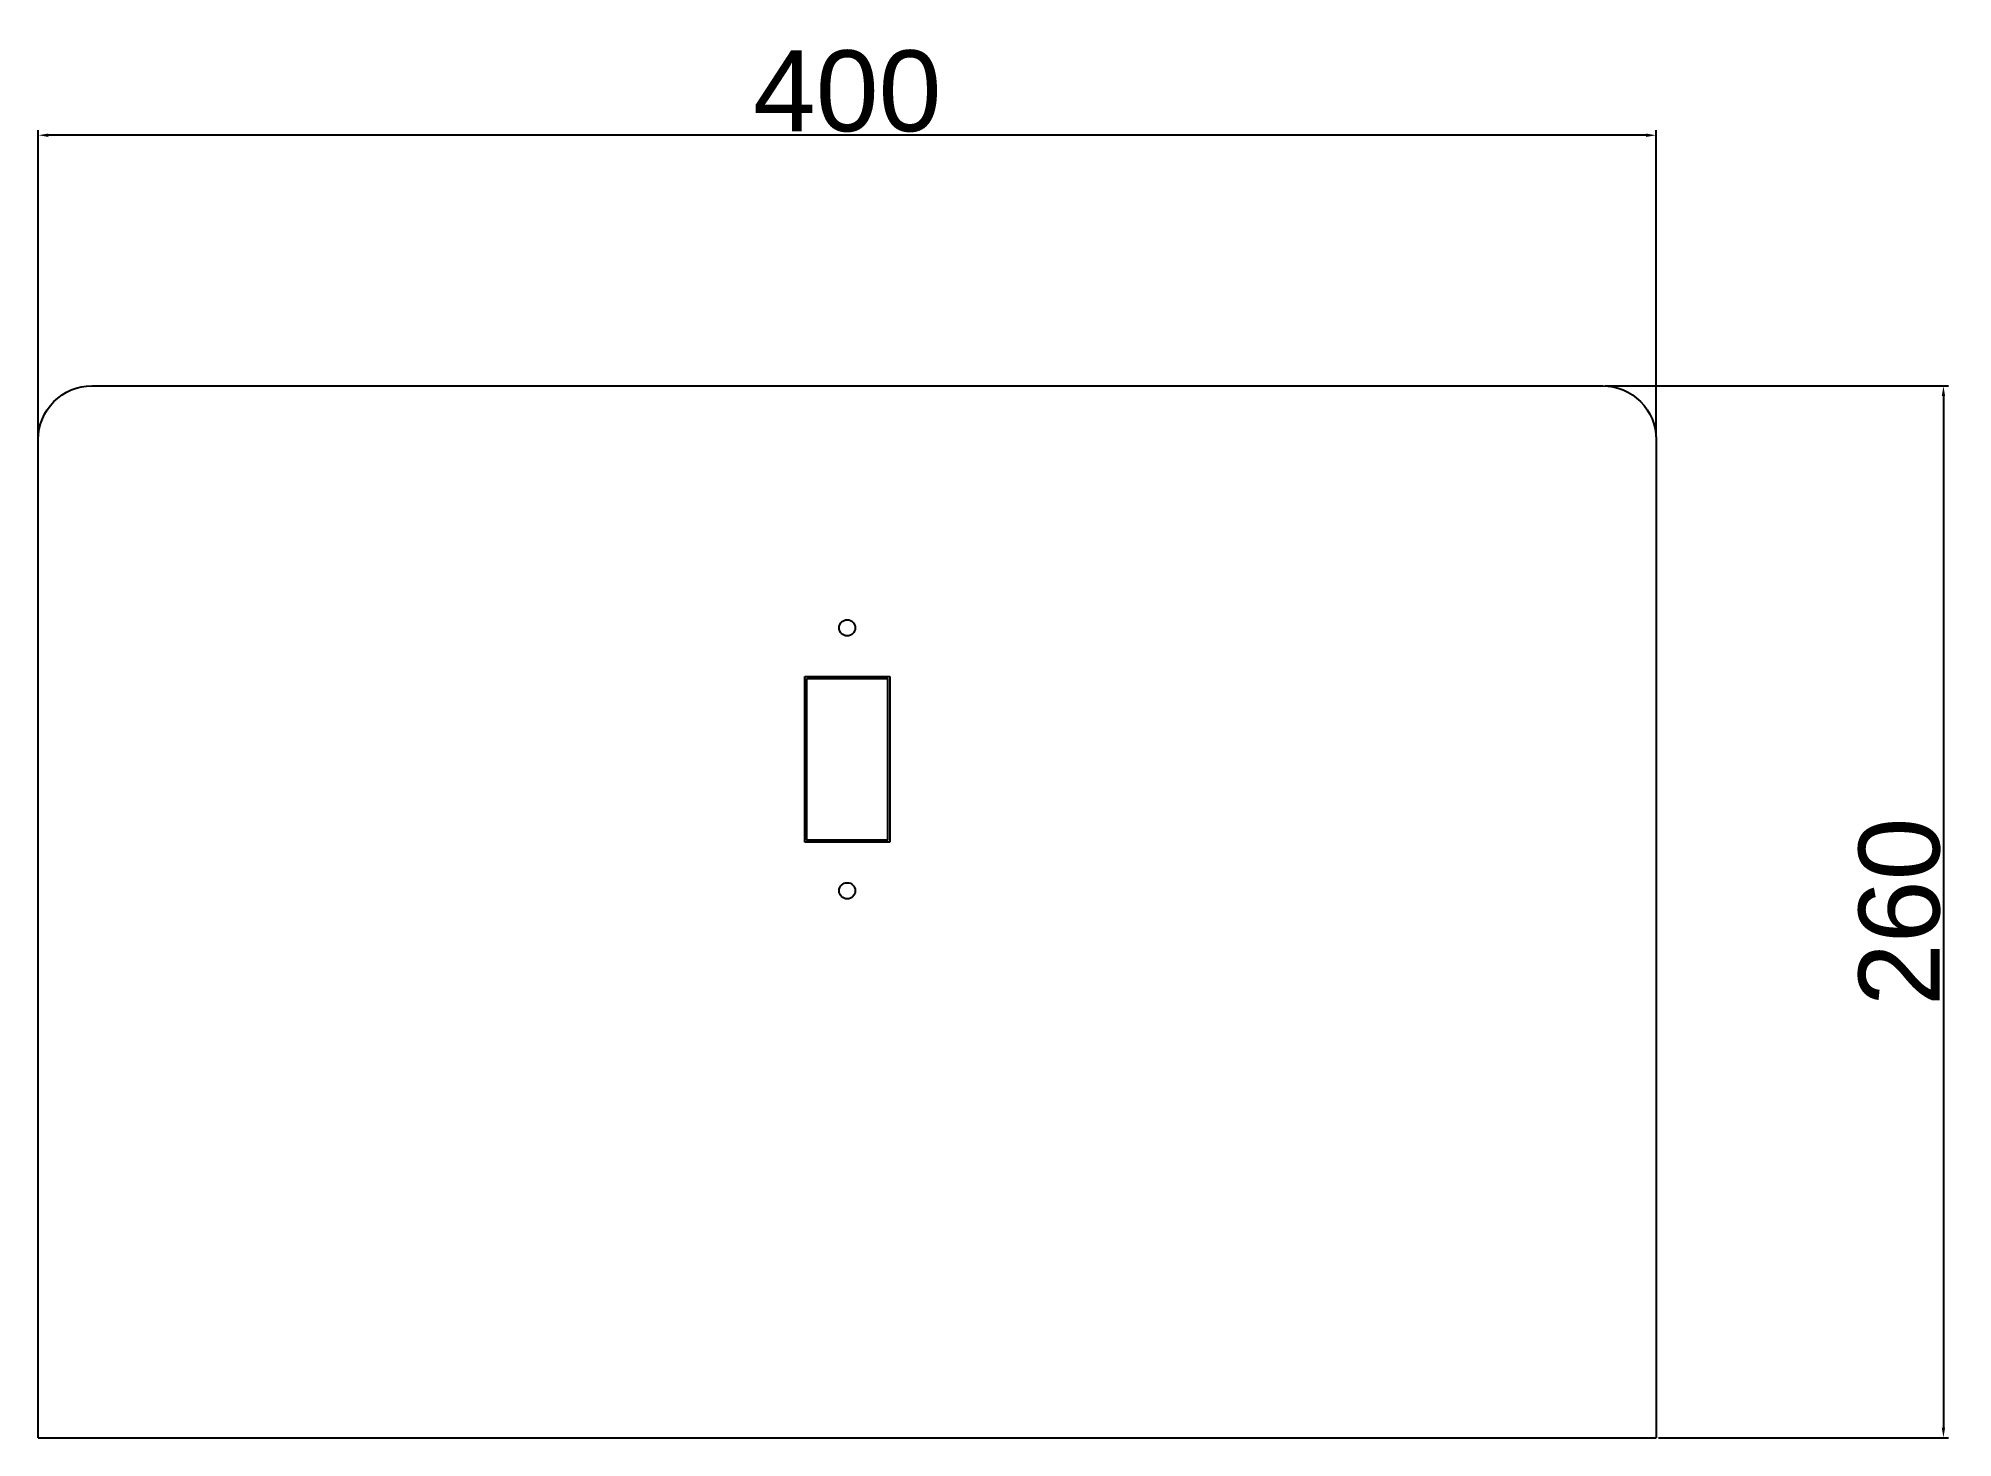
# Model space of a CAD drawing. Header units: millimetres. Extents: x 551 to 1024, y 406 to 752.
import ezdxf

# ---------------------------------------------------------------- set-up
doc = ezdxf.new("R2010")
doc.units = ezdxf.units.MM
doc.styles.get("Standard").update_dxf_attribs({"font": 'arial.ttf'})
doc.dimstyles.new('ISO-25', dxfattribs={"dimtxt": 20, "dimasz": 2.5, "dimexe": 1.25, "dimexo": 0.625, "dimtad": 1, "dimtxsty": 'Standard', "dimcen": 2.5, "dimadec": 0, "dimazin": 0, "dimtfac": 1, "dimtmove": 0, "dimatfit": 3, "dimfxl": 1, "dimarcsym": 0})

# ---------------------------------------------------------------- blocks, each defined once
blk = doc.blocks.new('*D4')
at = {"color": 0, "lineweight": -2, "transparency": 16777216}
for p, q in [((938.08, 665.57), (1022.94, 665.57)), ((1021.69, 663.07), (1021.69, 408.07)), ((951.28, 405.57), (1022.94, 405.57))]:
    blk.add_line(p, q, dxfattribs=at)
at = {"color": 0, "transparency": 16777216}
for points in [[(1021.28, 663.07), (1022.11, 663.07), (1021.69, 665.57)], [(1021.28, 408.07), (1022.11, 408.07), (1021.69, 405.57)]]:
    blk.add_solid(points, dxfattribs=at)
at = {"layer": 'Defpoints', "color": 0, "transparency": 16777216}
for p in [(937.45, 665.57), (950.65, 405.57), (1021.69, 405.57)]:
    blk.add_point(p, dxfattribs=at)
at = {"color": 0, "transparency": 16777216, "insert": (1010.86, 535.57), "char_height": 20, "attachment_point": 5, "rotation": 90}
blk.add_mtext('260', dxfattribs=at)
blk = doc.blocks.new('*D5')
at = {"color": 0, "lineweight": -2, "transparency": 16777216}
for p, q in [((550.65, 653), (550.65, 728.79)), ((948.15, 727.54), (553.15, 727.54)), ((950.65, 653), (950.65, 728.79))]:
    blk.add_line(p, q, dxfattribs=at)
at = {"color": 0, "transparency": 16777216}
for points in [[(553.15, 727.96), (553.15, 727.12), (550.65, 727.54)], [(948.15, 727.96), (948.15, 727.12), (950.65, 727.54)]]:
    blk.add_solid(points, dxfattribs=at)
at = {"layer": 'Defpoints', "color": 0, "transparency": 16777216}
for p in [(550.65, 727.54), (550.65, 652.37), (950.65, 652.37)]:
    blk.add_point(p, dxfattribs=at)
at = {"color": 0, "transparency": 16777216, "insert": (750.65, 738.38), "char_height": 20, "attachment_point": 5}
blk.add_mtext('400', dxfattribs=at)

msp = doc.modelspace()

# ---------------------------------------------------------------- linework, layer by layer
for p, q in [((740.155, 552.771), (740.155, 593.771)), ((740.155, 593.771), (761.155, 593.771)), ((761.155, 593.771), (761.155, 552.771)), ((761.155, 552.771), (740.155, 552.771)), ((550.655, 405.571), (950.655, 405.571))]:
    msp.add_line(p, q)
msp.add_lwpolyline([(550.655, 652.371, -0.4142136), (563.855, 665.571), (937.455, 665.571, -0.4142136), (950.655, 652.371)], format="xyb")
for points in [[(550.655, 405.571), (550.655, 652.371)], [(950.655, 652.371), (950.655, 405.571)]]:
    msp.add_lwpolyline(points)
msp.add_lwpolyline([(740.655, 593.271), (760.655, 593.271), (760.655, 553.271), (740.655, 553.271)], close=True)
for centre in [(750.655, 605.771), (750.655, 540.771)]:
    msp.add_circle(centre, 2)

# ---------------------------------------------------------------- dimensions: what is measured, and where the dimension line sits
dim = msp.add_linear_dim(base=(550.655, 727.541), p1=(950.655, 652.371), p2=(550.655, 652.371), dimstyle='ISO-25')
dim.commit()
dim.dimension.update_dxf_attribs({"geometry": '*D5', "text_midpoint": (750.655, 738.377)})
dim = msp.add_linear_dim(base=(1021.695, 405.571), p1=(937.455, 665.571), p2=(950.655, 405.571), angle=90, dimstyle='ISO-25')
dim.commit()
dim.dimension.update_dxf_attribs({"geometry": '*D4', "text_midpoint": (1010.858, 535.571)})

doc.saveas('drawing.dxf')
